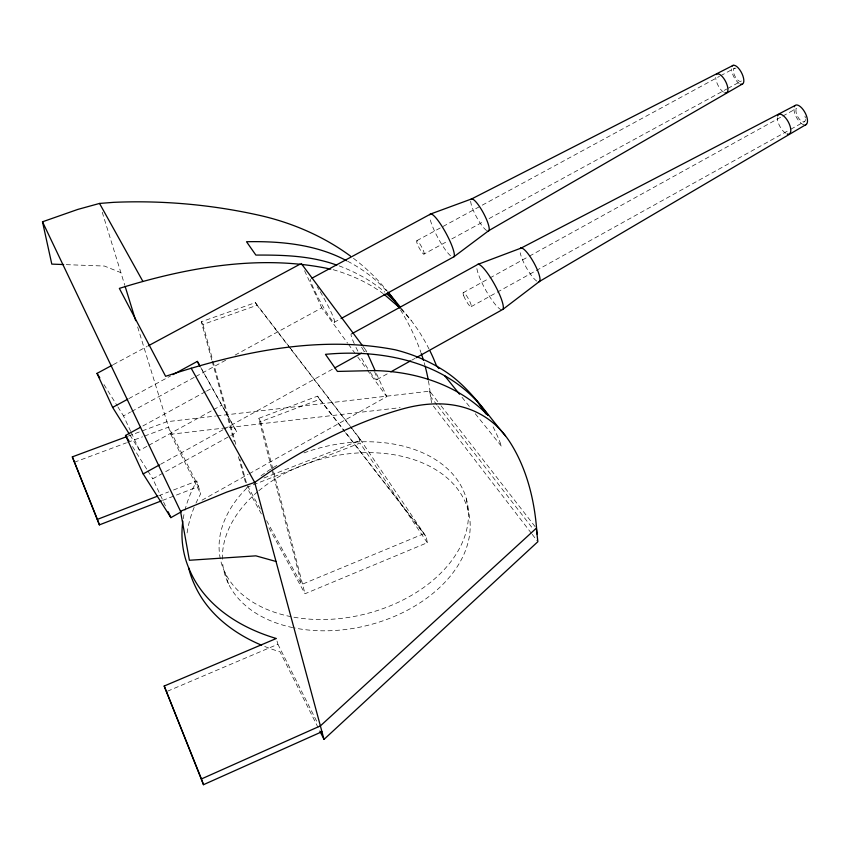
<?xml version="1.0" encoding="UTF-8"?>
<svg xmlns="http://www.w3.org/2000/svg" width="850" height="850" viewBox="0 0 850 850"><rect width="100%" height="100%" fill="white"/><g stroke="black" fill="none" stroke-linecap="round" stroke-linejoin="round"><path stroke-width="0.64" stroke-dasharray="4.25 3.19" d="M202.002 500.193L248.094 474.353M249.252 473.716L386.761 396.631L375.658 371.822M376.964 379.599L388.524 373.15M411.623 360.272L415.087 358.339M165.399 505.867L152.788 478.784L236.906 432.14L200.589 367.179L236.906 432.14M471.229 306.638L789.618 129.891M790.776 129.253L804.674 121.539M463.186 292.74L488.75 278.609M489.908 277.961L528.254 256.764M529.423 256.126L781.586 116.737M782.744 116.089L796.694 108.386M160.586 464.281L223.295 429.59M224.453 428.942L333.614 368.549M363.811 351.836L366.138 350.551L367.189 352.92M129.891 434.956L139.559 450.383L147.656 445.931M148.814 445.294L212.415 410.306M213.573 409.668L221.669 405.206M142.885 425.956L205.403 391.733M206.561 391.106L212.341 387.94M334.124 322.362L339.904 319.196M130.698 431.354L123.494 415.905L130.496 412.091M131.654 411.453L194.597 377.156M195.766 376.529L225.898 360.103M235.089 355.098L321.778 307.859L347.608 343.156M423.863 254.139A7.639 1.328 61.5 0 0 419.996 244.131A7.639 1.328 61.5 0 0 417.286 243.918A7.639 1.328 61.5 0 0 423.863 254.139L447.164 241.432M451.828 238.893L484.436 221.117M489.101 218.577L726.729 89.037M727.898 88.4L740.711 81.409M416.872 240.656L719.451 76.373M720.609 75.746L734.57 68.159M128.871 398.586L170.637 375.902M113.358 364.597L147.199 346.396M167.461 691.22L277.908 644.236L276.93 640.794M268.961 527.818L305.001 593.746L427.316 542.693L426.286 536.903L358.891 437.463L350.869 427.008M266.613 520.646L301.612 584.503L424.076 533.651L345.249 431.928M264.031 477.966L360.751 440.194L352.676 429.686M427.316 542.693L360.049 443.062L246.829 487.326L261.375 513.931M158.759 495.699L168.587 491.906M173.496 490.014L196.817 481.015L200.685 493.829A193.439 131.559 -12.4 0 0 196.01 503.083M162.562 500.427L198.486 486.529L168.566 427.114L143.756 436.358M271.639 468.456L258.708 418.381L317.517 396.153L344.441 430.886M258.708 418.381L260.674 421.685L319.642 399.351L344.686 431.651M74.311 462.262L126.395 442.839M127.638 442.372L142.513 436.826M128.318 436.061L166.898 421.717L215.518 416.064M211.799 359.964L201.291 321.757L255.351 302.611L289.064 346.513M201.291 321.757L202.916 324.477L257.104 305.246L290.519 348.755M216.824 415.916L429.686 391.17L440.268 404.77M137.657 326.974L170.765 434.254L400.138 407.671M66.268 264.648L104.422 266.05L120.891 272.648M333.2 269.705C350.891 274.816 367.997 282.444 382.851 293.409M339.171 265.891C355.64 272.074 371.386 280.596 384.774 292.092M347.618 261.226C362.153 268.876 375.806 278.726 386.633 291.146M401.221 309.198L411.198 320.418L417.701 329.46A352.07 261.726 -23.6 0 1 428.984 348.925M401.328 308.337L411.198 320.418M462.017 397.301L470.294 407.575M475.256 413.737L501.734 446.622L498.918 439.471A383.138 267.952 -25.5 0 0 491.767 424.32M441.086 405.822L536.329 528.211M437.081 405.078L430.589 396.695A296.565 223.635 10 0 0 428.432 380.885M437.899 406.13L532.929 528.774M345.493 432.692L426.286 536.903M433.394 406.109L531.399 533.29M532.206 534.342L537.062 540.642M289.861 347.554L350.062 425.967M291.316 349.807L351.868 428.634M362.971 346.311L366.138 350.551M348.394 344.229L354.652 352.782M357.786 357.064L366.403 368.826M367.179 369.899L386.761 396.631M255.351 302.611L257.104 305.246M317.517 396.153L319.642 399.351M132.504 446.579L147.199 469.901M147.889 471.006L152.788 478.784M103.987 384.572L117.226 405.832M117.927 406.948L123.494 415.905M260.249 509.033L246.883 484.659L239.902 459.212M277.908 644.236L317.783 723.435M170.765 434.254L200.685 493.829M318.081 727.547L280.043 651.822A193.662 131.877 -12.4 0 1 262.799 645.713M131.251 432.544L139.559 450.383M304.576 270.714L321.778 307.859M102.244 212.245L124.791 285.281M225.112 572.762L228.448 583.812M202.916 324.477L212.67 360.017M213.021 361.282L236.066 445.23M212.149 361.239L234.218 441.479M238.425 456.758L245.778 483.512M260.674 421.685L273.243 470.486M273.572 471.761L305.001 593.746M271.968 469.731L301.612 584.503M358.891 437.463L360.049 443.062M429.686 391.17L431.577 402.783M466.342 498.791L468.042 509.989M400.435 309.878A296.565 223.635 10 0 1 420.931 352.495M424.171 362.716A296.565 223.635 10 0 1 424.809 364.99M187.096 532.918A193.439 131.559 -12.4 0 1 194.469 506.6M183.186 518.787A194.905 131.134 -12.3 0 1 184.631 511.572M184.917 510.372A194.905 131.134 -12.3 0 1 196.817 481.015M353.462 258.326A206.391 160.066 7.6 0 1 387.388 291.252M258.814 490.758A125.843 86.328 -13.9 0 1 423.215 463.218A125.843 86.328 -13.9 0 1 451.754 574.356A125.843 86.328 -13.9 0 1 294.015 627.874M292.666 627.587A125.843 86.328 -13.9 0 1 222.53 561.765M222.403 559.247A125.843 86.328 -13.9 0 1 257.816 491.587M303.971 452.891A126.65 86.105 -13.8 0 1 468.35 518.649A126.65 86.105 -13.8 0 1 293.399 617.111M290.987 616.654A126.65 86.105 -13.8 0 1 248.179 486.763M261.056 475.83A126.65 86.105 -13.8 0 1 270.948 469.009M273.222 467.596A126.65 86.105 -13.8 0 1 277.674 464.982M450.543 255.797A24.48 4.654 61.6 0 1 437.707 237.405A24.48 4.654 61.6 0 1 429.728 216.973M320.174 291.667A24.852 2.433 61.2 0 1 334.571 321.045A24.852 2.433 61.2 0 1 323.244 306.861A24.852 2.433 61.2 0 1 310.346 279.353M317.124 286.758A24.852 2.433 61.2 0 1 318.931 289.616M486.636 230.509A18.137 3.984 61.7 0 1 476.659 217.26A18.137 3.984 61.7 0 1 470.677 201.227M723.488 92.098A10.498 4.261 62.7 0 1 715.7 77.467M739.266 83.491A10.476 4.378 62.8 0 1 731.499 68.892M741.391 80.994A7.331 3.06 62.8 0 1 734.241 74.672A7.331 3.06 62.8 0 1 736.504 68.659M501.553 309.783A25.883 5.238 61.1 0 1 487.348 292.921A25.883 5.238 61.1 0 1 476.786 268.005M536.743 281.084A19.168 4.473 61.1 0 1 520.2 252.758M374.542 371.631A26.297 2.741 60.9 0 1 370.249 372.385M367.614 368.326A26.297 2.741 60.9 0 1 360.251 355.64M357.882 351.167A26.297 2.741 60.9 0 1 355.672 346.726M354.237 343.655A26.297 2.741 60.9 0 1 351.698 333.88M361.59 347.172A26.297 2.741 60.9 0 1 365.033 353.016M785.538 133.142A11.071 4.781 61.6 0 1 777.346 117.704M803.749 124.759A11.039 4.909 61.6 0 1 793.921 108.545M805.449 119.478A7.735 3.432 61.6 0 1 798.097 117.332A7.735 3.432 61.6 0 1 798.511 108.056M804.939 116.195A7.735 3.432 61.6 0 1 805.354 117.938M463.728 295.779A8.075 1.487 61.1 0 0 470.858 306.765A8.075 1.487 61.1 0 0 467.043 296.491A8.075 1.487 61.1 0 0 463.728 295.779"/><path stroke-width="1.27" d="M319.866 731.096L324.02 739.383L537.869 541.694L536.329 528.211L320.386 725.9L201.429 778.951L203.49 784.688L321.948 731.712M416.245 357.691L502.892 309.368L539.538 281.424L806.384 124.355M454.112 256.615L488.952 230.509M140.569 427.231L125.513 435.466L143.172 473.918L170.882 517.639L181.252 511.828M390.83 371.864L410.465 360.91M794.984 105.57L520.306 248.508A19.168 4.473 61.1 0 1 534.097 263.149A19.168 4.473 61.1 0 1 538.422 281.828M143.172 473.918L159.428 464.929M334.783 367.901L361.494 353.122M352.208 333.551L477.031 264.871A25.883 5.238 61.1 0 1 493.244 282.094A25.883 5.238 61.1 0 1 502.892 309.368M742.018 84.246L488.07 231.051A18.137 3.984 61.7 0 0 483.236 212.691A18.137 3.984 61.7 0 0 470.9 199.538M341.052 318.569L453.071 257.231A24.48 4.654 61.6 0 0 445.825 232.857A24.48 4.654 61.6 0 0 429.845 214.752M733.253 65.312L471.729 198.889L430.78 213.945L311.939 278.194M129.2 433.851L112.636 407.405L127.713 399.213M172.964 374.638L197.327 361.409L199.931 366.021L197.327 361.409M112.636 407.405L97.017 373.394L112.189 365.224M148.367 345.769L300.082 264.148M203.49 784.688L164.188 686.035L276.282 638.499A195.128 131.442 -12.3 0 1 190.506 572.039A194.905 131.134 -12.3 0 1 182.835 521.199M276.027 561.478L255.871 555.847L189.391 560.267L180.519 511.254L226.578 492.161L254.692 482.407L268.717 472.579A553.361 270.194 -54.3 0 1 402.05 409.084A263.234 143.416 -58.1 0 1 510.978 443.785A401.189 217.94 -54.9 0 1 536.998 534.023M161.33 500.905L99.397 524.875L97.389 519.382L157.537 496.166M478.252 264.244L521.347 247.998M99.397 524.875L72.324 456.875L127.075 436.517M63.644 264.552L51.797 264.116L42.5 221.797L77.796 209.419L99.535 203.437L113.624 202.343A401.71 288.033 6.7 0 1 258.995 215.241A206.391 160.066 7.6 0 1 350.498 256.105M505.495 435.859C485.584 412.686 468.69 385.528 441.957 369.346C427.571 360.411 411.751 353.983 395.356 349.817C318.484 334.836 238.871 352.208 165.612 376.306L119.351 288.384C187.011 267.421 260.493 253.969 330.703 269.121M336.791 265.126C310.93 255.669 283.082 254.926 255.871 255.085L246.511 241.729C280.596 241.039 316.009 244.301 346.545 260.695M383.913 294.164L400.329 308.306M386.718 293.739L395.696 302.249L388.28 293.165M400.509 307.328L388.163 292.23A206.391 160.066 7.6 0 1 395.462 302.217A296.565 223.635 10 0 1 399.054 307.679M438.855 368.517L436.369 365.436L433.489 358.477A352.07 261.726 -23.6 0 0 430.026 351.029M444.646 375.711L459.542 394.209M301.251 263.521L362.174 345.249M476.606 400.499L483.204 409.743A383.138 267.952 -25.5 0 1 485.796 413.844M125.513 435.466L129.009 441.022M97.017 373.394L99.811 377.868M99.535 203.437L142.906 281.435M191.165 368.188L254.692 482.407L324.02 739.383M42.5 221.797L180.519 511.254M168.141 511.753L170.882 517.639M367.721 354.099L375.126 370.642M72.324 456.875L97.389 519.382M164.188 686.035L201.429 778.951M125.184 286.546L135.702 320.652M261.619 645.224A193.662 131.877 -12.4 0 1 194.724 585.108A193.439 131.559 -12.4 0 1 188.615 567.768M421.324 353.632A296.565 223.635 10 0 1 423.502 360.442M425.117 366.127A296.565 223.635 10 0 1 428.219 379.748M716.433 74.534A10.498 4.261 62.7 0 1 726.049 82.365A10.498 4.261 62.7 0 1 724.944 92.809M732.286 65.939A10.476 4.378 62.8 0 1 742.008 73.684A10.476 4.378 62.8 0 1 740.743 84.192M788.63 134.119A11.071 4.781 61.6 0 1 787.185 133.96M777.633 115.951A11.071 4.781 61.6 0 1 786.898 119.616A11.071 4.781 61.6 0 1 789.756 133.599M794.229 106.781A11.039 4.909 61.6 0 1 804.419 111.541A11.039 4.909 61.6 0 1 805.226 124.897M373.639 370.589L337.439 371.429L325.465 354.344C384.795 348.627 452.784 363.067 488.102 415.469C458.564 384.944 415.374 371.216 373.639 370.589"/></g></svg>
